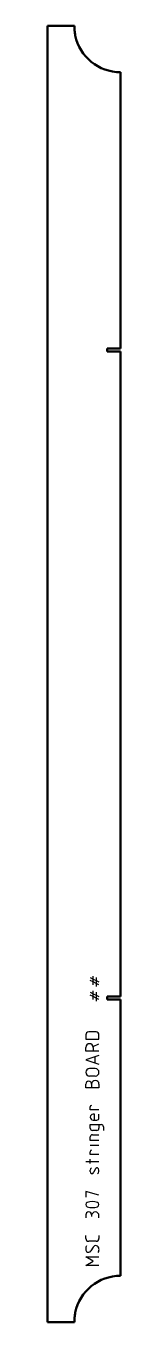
# Model space of a CAD drawing. Header units: millimetres. Extents: x 0 to 55, y 0 to 980.
import ezdxf

# ---------------------------------------------------------------- set-up
doc = ezdxf.new("R2010")
doc.units = ezdxf.units.MM
doc.layers.add('IV_MARK_SURFACE', color=2, linetype='Continuous', lineweight=25)
doc.layers.add('IV_OUTER_PROFILE', color=7, linetype='Continuous', lineweight=50)

msp = doc.modelspace()

# ---------------------------------------------------------------- linework, layer by layer
at = {"layer": 'IV_MARK_SURFACE'}
for p, q in [((32.3, 260.57), (34.52, 259.46)), ((34.52, 257.24), (32.3, 258.35)), ((34.52, 259.46), (34.52, 261.68)), ((34.52, 259.46), (36.74, 258.35)), ((34.52, 257.24), (34.52, 259.46)), ((36.74, 256.13), (34.52, 257.24)), ((34.52, 255.02), (34.52, 257.24)), ((36.74, 260.57), (36.74, 258.35)), ((36.74, 258.35), (36.74, 256.13)), ((36.74, 258.35), (38.97, 257.24)), ((38.97, 255.02), (36.74, 256.13)), ((36.74, 256.13), (36.74, 253.9)), ((32.3, 249.46), (34.52, 248.35)), ((34.52, 246.13), (32.3, 247.24)), ((34.52, 248.35), (34.52, 250.57)), ((34.52, 248.35), (36.74, 247.24)), ((34.52, 246.13), (34.52, 248.35)), ((36.74, 245.02), (34.52, 246.13)), ((34.52, 243.9), (34.52, 246.13)), ((36.74, 249.46), (36.74, 247.24)), ((36.74, 247.24), (36.74, 245.02)), ((36.74, 247.24), (38.97, 246.13)), ((38.97, 243.9), (36.74, 245.02)), ((36.74, 245.02), (36.74, 242.79)), ((28.97, 217.24), (28.97, 213.9)), ((36.74, 219.46), (31.19, 219.46)), ((38.97, 213.9), (38.97, 217.24)), ((28.97, 213.9), (38.97, 213.9)), ((28.97, 205.02), (28.97, 207.79)), ((34.52, 208.35), (38.97, 210.57)), ((34.52, 207.79), (34.52, 205.02)), ((34.52, 205.02), (28.97, 205.02)), ((38.97, 201.68), (28.97, 198.35)), ((28.97, 198.35), (38.97, 195.02)), ((38.97, 205.02), (34.52, 205.02)), ((36.19, 196.13), (36.19, 200.57)), ((36.19, 191.68), (31.74, 191.68)), ((28.97, 177.24), (28.97, 180.02)), ((33.41, 177.24), (28.97, 177.24)), ((31.74, 186.13), (36.19, 186.13)), ((33.41, 180.02), (33.41, 177.24)), ((38.97, 177.24), (33.41, 177.24)), ((38.97, 180.02), (38.97, 177.24)), ((32.3, 160.57), (32.3, 162.79)), ((38.97, 160.57), (32.3, 160.57)), ((35.63, 157.24), (34.52, 157.24)), ((35.63, 152.79), (35.63, 157.24)), ((38.97, 154.46), (38.97, 157.24)), ((32.3, 149.46), (38.97, 149.46)), ((32.3, 146.68), (32.3, 149.46)), ((34.52, 152.79), (35.63, 152.79)), ((35.63, 152.79), (37.3, 152.79)), ((38.97, 149.46), (38.97, 146.68)), ((38.97, 149.46), (40.63, 149.46)), ((42.3, 147.79), (42.3, 145.02)), ((32.3, 137.24), (32.3, 140.02)), ((38.97, 137.24), (32.3, 137.24)), ((37.3, 145.02), (33.97, 145.02)), ((33.97, 141.68), (38.97, 141.68)), ((38.97, 133.63), (32.3, 133.63)), ((32.3, 126.68), (32.3, 128.9)), ((32.3, 121.13), (28.97, 121.13)), ((38.97, 126.68), (32.3, 126.68)), ((32.3, 121.13), (32.3, 123.35)), ((38.97, 121.13), (32.3, 121.13)), ((32.3, 120.02), (32.3, 121.13)), ((32.3, 113.9), (32.3, 115.02)), ((33.97, 112.24), (33.41, 112.24)), ((36.19, 115.57), (35.08, 113.35)), ((37.86, 116.68), (37.3, 116.68)), ((38.97, 113.9), (38.97, 115.02)), ((38.97, 96.13), (28.97, 98.9)), ((28.97, 98.9), (28.97, 94.46)), ((28.97, 81.13), (28.97, 78.9)), ((33.41, 80.57), (33.41, 80.02)), ((38.97, 78.9), (38.97, 80.57)), ((28.97, 63.35), (28.97, 65.57)), ((36.74, 61.13), (31.19, 61.13)), ((38.97, 65.57), (38.97, 63.35)), ((34.52, 46.13), (28.97, 49.46)), ((28.97, 49.46), (38.97, 49.46)), ((34.52, 56.68), (32.86, 53.9)), ((28.97, 42.79), (34.52, 46.13)), ((38.97, 42.79), (28.97, 42.79))]:
    msp.add_line(p, q, dxfattribs=at)
for centre, radius, start, end in [((31.19, 217.24), 2.22, 90, 180), ((36.74, 217.24), 2.22, 0, 90), ((31.74, 207.79), 2.78, 0, 180), ((31.74, 188.9), 2.78, 90, 270), ((36.19, 188.9), 2.78, 270, 90), ((31.19, 180.02), 2.22, 0, 180), ((36.19, 180.02), 2.78, 0, 180), ((33.41, 162.79), 1.11, 90, 180), ((34.52, 155.02), 2.22, 90, 270), ((37.3, 154.46), 1.67, 270, 0), ((40.63, 147.79), 1.67, 0, 90), ((33.97, 146.68), 1.67, 180, 270), ((33.97, 140.02), 1.67, 90, 180), ((37.3, 146.68), 1.67, 270, 0), ((33.41, 128.9), 1.11, 90, 180), ((34.12, 115), 1.82, 112.99424, 179.62562), ((34.12, 113.92), 1.82, 180.37438, 247.00576), ((33.22, 114.09), 2, 291.86006, 338.13994), ((38.04, 114.83), 2, 111.86006, 158.13994), ((37.14, 115), 1.82, 0.37438, 67.00576), ((37.14, 113.92), 1.82, 292.99424, 359.62562), ((30.77, 88.9), 1.8, 112.4119, 247.5881), ((33.97, 77.13), 13.99, 73.86614, 106.13386), ((37.15, 88.9), 1.81, 293.03732, 66.96268), ((31.19, 81.13), 2.22, 0, 180), ((33.97, 100.68), 13.99, 253.86614, 286.13386), ((36.19, 80.57), 2.78, 0, 180), ((31.19, 63.35), 2.22, 180, 270), ((36.74, 63.35), 2.22, 270, 0), ((33.65, 55.57), 4.69, 151.71531, 208.28469), ((30.95, 55.03), 2.21, 229.62628, 329.29837), ((36.58, 55.47), 2.39, 2.36847, 149.55905), ((35.3, 54.86), 3.74, 326.41745, 10.96269)]:
    msp.add_arc(centre, radius, start, end, dxfattribs=at)
at = {"layer": 'IV_OUTER_PROFILE'}
for p, q in [((19.95, 980.07), (0, 980.07)), ((0, 980.07), (0, 0.07)), ((19.95, 980.07), (20.38, 980.07)), ((55.2, 945.07), (55.2, 736.12)), ((45.2, 736.12), (55.2, 736.12)), ((45.2, 734.02), (45.2, 736.12)), ((55.2, 734.02), (45.2, 734.02)), ((55.2, 734.02), (55.2, 246.12)), ((45.2, 246.12), (55.2, 246.12)), ((45.2, 244.02), (45.2, 246.12)), ((55.2, 244.02), (45.2, 244.02)), ((55.2, 244.02), (55.2, 35.07)), ((19.95, 0.07), (0, 0.07)), ((20.38, 0.07), (19.95, 0.07))]:
    msp.add_line(p, q, dxfattribs=at)
for centre, radius, start, end in [((62.47, 980.07), 42.09, 179.9944, 181.16995), ((64.85, 980.1), 44.48, 181.14939, 182.28606), ((66.54, 980.16), 46.17, 182.27265, 183.38663), ((67.49, 980.21), 47.12, 183.3796, 184.48535), ((67.68, 980.23), 47.31, 184.48945, 186.71732), ((65.77, 980.03), 45.39, 186.75316, 189.08165), ((55.2, 980.07), 35, 191.88264, 270), ((55.2, 0.07), 35, 90, 168.11736), ((64.14, 0.06), 43.76, 178.85245, 179.9832), ((66.06, 0.01), 45.69, 177.72898, 178.83557), ((67.26, -0.05), 46.89, 176.6219, 177.71882), ((67.71, -0.08), 47.34, 175.5172, 176.61786), ((66.69, 0.02), 46.31, 173.25865, 175.53459), ((63.18, 0.48), 42.77, 170.84707, 173.31811)]:
    msp.add_arc(centre, radius, start, end, dxfattribs=at)

doc.saveas('drawing.dxf')
